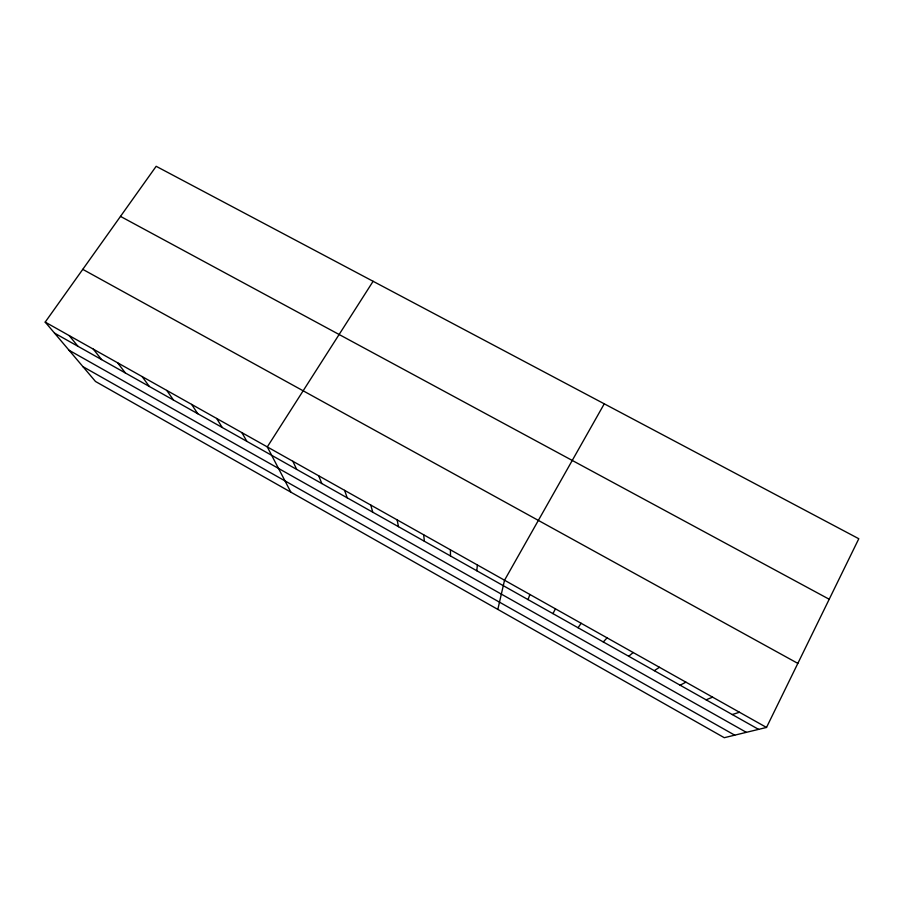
<?xml version="1.0" encoding="UTF-8"?>
<svg xmlns="http://www.w3.org/2000/svg" width="904" height="904" viewBox="0 0 904 904"><rect width="100%" height="100%" fill="white"/><g stroke="black" fill="none" stroke-linecap="round" stroke-linejoin="round"><path stroke-width="1.36" d="M476.792 570.763L477.38 564.966M497.821 609.398L504.534 580.232L604.267 403.817M528.026 599.601L529.902 594.482M766.513 727.449L858.8 538.739L156.166 166.302L45.2 322.106L95.496 381.477L724.285 737.698L766.513 727.449L45.2 322.106M552.932 613.613L555.44 608.844M373.115 281.291L267.29 446.915L290.862 492.149M578.018 627.738L581.17 623.297M603.284 641.953L607.081 637.862M628.709 656.27L633.184 652.519M654.326 670.678L659.457 667.288M680.124 685.198L685.933 682.17M706.103 699.82L712.601 697.154M732.263 714.544L739.461 712.25M120.492 216.395L829.205 599.25M82.772 269.358L797.836 663.389M54.522 333.101L758.603 729.37M69.043 350.243L746.354 732.342M82.942 366.651L734.726 735.167M69.179 335.576L77.97 346.311M93.315 349.147L101.598 359.6M117.633 362.809L125.385 372.99M142.131 376.572L149.329 386.471M166.799 390.438L173.455 400.043M191.648 404.404L197.75 413.716M216.677 418.473L222.214 427.49M241.888 432.643L246.86 441.355M292.873 461.289L296.67 469.391M318.649 475.775L321.847 483.561M344.616 490.363L347.204 497.833M370.776 505.065L372.742 512.206M397.127 519.868L398.472 526.682M423.671 534.795L424.383 541.27M450.429 549.824L450.486 555.96"/></g></svg>
